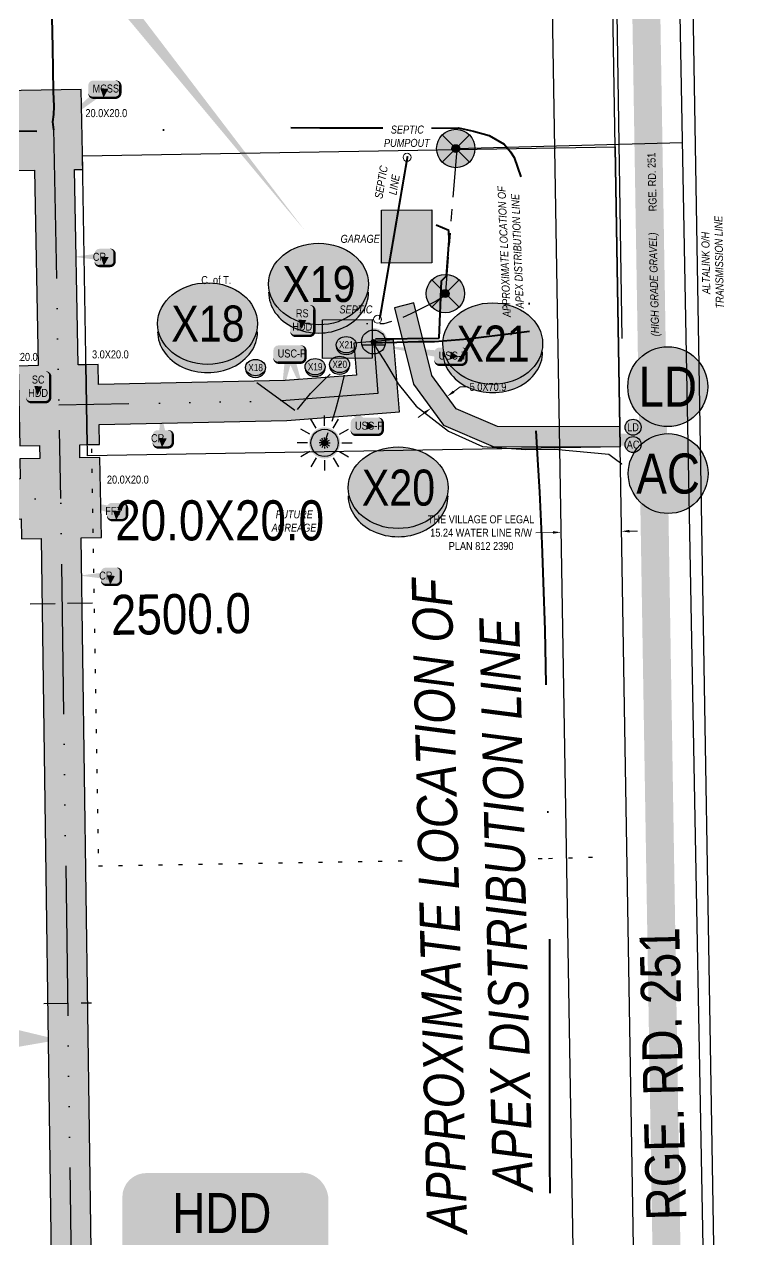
# Model space of a CAD drawing. Extents: x 88833 to 97610, y 5963373 to 5974710.
# Drawn here: x 92116.6 to 92299.3, y 5969519.6 to 5969823.3 of the extents above; entities that cross this region are included whole.
import ezdxf
from ezdxf.enums import TextEntityAlignment as Align

# ---------------------------------------------------------------- set-up
doc = ezdxf.new("R2010")
doc.units = 0
doc.header["$LTSCALE"] = 5
doc.header["$PDSIZE"] = 5
for name, pattern in [('COOP2', [10, 5, -1, 0, -1, 0, -1, 0, -1, 0, -1]), ('DASHDOT', [25.4, 12.7, -6.35, 0, -6.35]), ('foc-TIELINE', [1.875, 1.25, -0.625]), ('foc-TOPO', [1, 0.2, -0.8]), ('POWERLINE5', [7.8, 2.4, -0.6, 0.6, -0.6, 0.6, -0.6, 2.4])]:
    doc.linetypes.add(name, pattern=pattern)
doc.layers.get('Defpoints').update_dxf_attribs({"color": 9})
for name, color, linetype, lineweight in [('AS-GENERAL', 48, 'Continuous', 18), ('AS-RECON EXISTING', 151, 'DASHDOT', 40), ('AS-RECON EXISTING-T', 151, 'Continuous', 40), ('F-VCE-T', 190, 'Continuous', 9), ('P-APEX RECON-TWS-T', 104, 'Continuous', 9), ('P-APEX RECON-TWS-T-1000', 104, 'Continuous', 9), ('T-TEXT-1000', 48, 'Continuous', 18)]:
    doc.layers.add(name, color=color, linetype=linetype, lineweight=lineweight)
for name, color, linetype in [('AS-POWER', 104, 'foc-POWER'), ('AS-POWER-EXISTING', 72, 'POWERLINE5'), ('AS-POWER-EXISTING-PP', 72, 'Continuous'), ('AS-POWER-EXISTING-PP-1000', 72, 'Continuous'), ('AS-POWER-T-1000', 104, 'Continuous'), ('AS-RESIDENCE', 14, 'Continuous'), ('AS-ROADS', 254, 'Continuous'), ('AS-SYMBOL', 7, 'Continuous'), ('AS-SYMBOL-1000', 7, 'Continuous'), ('AS-TELEPHONE', 224, 'foc-TEL'), ('CG-NOTES', 7, 'Continuous'), ('CG-NOTES-1000', 7, 'Continuous'), ('F-RW', 190, 'Continuous'), ('L-ROAD-T', 7, 'Continuous'), ('L-ROAD-T-1000', 7, 'Continuous'), ('L-SEC', 7, 'Continuous'), ('L-TITLEDB', 4, 'Continuous'), ('L-TITLEDB-T-1000', 4, 'Continuous'), ('P-APEX RECON PAY ITEMS', 240, 'Continuous'), ('P-APEX RECON PAY ITEMS-1000', 240, 'Continuous'), ('P-APEX RECON-10m BUFFER', 51, 'COOP2'), ('P-APEX RECON-LINE LIST', 240, 'Continuous'), ('P-APEX RECON-URBAN', 30, 'COOP2'), ('P-APEX RECON-WORK AREA', 104, 'Continuous'), ('P-BUFFER-PURPLE', 187, 'foc-TIELINE'), ('P-BUFFER-PURPLE-T', 187, 'Continuous'), ('P-CROSSINGS', 250, 'Continuous'), ('P-CROSSINGS-1000', 250, 'Continuous'), ('T-VEGETATION CHANGE', 104, 'foc-TOPO')]:
    doc.layers.add(name, color=color, linetype=linetype)
for name, color, linetype, true_color in [('AS-RECON EXISTING-T-1000', 7, 'Continuous', 0x7abdff), ('AS-STRUCTURE-H', 7, 'Continuous', 0xa8a8a8), ('AS-STRUCTURE-T-1000', 7, 'Continuous', 0x454545), ('P-APEX RECON-TO BE DRILLED-H', 7, 'Continuous', 0xffafe1)]:
    doc.layers.add(name, color=color, linetype=linetype, true_color=true_color)
doc.layers.add('AS-STRUCTURE', color=7, linetype='Continuous', lineweight=30, true_color=0x595959)
doc.styles.add('1.8', font='ARIALN.TTF', dxfattribs={"height": 2})
doc.styles.add('100L', font='ARIALN.TTF', dxfattribs={"height": 10})
doc.styles.add('175L', font='ARIALN.TTF', dxfattribs={"height": 2})
doc.styles.add('80', font='ARIALN.TTF', dxfattribs={"height": 10})
doc.styles.add('80L', font='ARIALN.TTF', dxfattribs={"height": 10})
doc.styles.add('80LS', font='ARIALNI.TTF', dxfattribs={"height": 10})
doc.styles.add('Crossing', font='ARIALN.TTF', dxfattribs={"height": 10})
doc.styles.add('foc-LtypeFont', font='ARIALN.TTF', dxfattribs={"height": 7.35})
doc.linetypes.add('foc-POWER', pattern='A,6,-1,["P",foc-LtypeFont,S=0.2,R=0,X=-0.625,Y=-0.75],-1.24,4', length=12.24)
doc.linetypes.add('foc-TEL', pattern='A,2,-1,["T",foc-LtypeFont,S=0.2,R=0,X=-0.425,Y=-0.75],-1.24,8', length=12.24)
doc.dimstyles.new('Compass 1 000', dxfattribs={"dimtxt": 1.8, "dimasz": 2, "dimexe": 0.2, "dimexo": 0.0625, "dimgap": 0.5, "dimtad": 0, "dimtih": 1, "dimtoh": 1, "dimzin": 0, "dimdsep": 46, "dimtxsty": '1.8', "dimcen": 0.1, "dimse1": 1, "dimse2": 1, "dimclrd": 256, "dimclrt": 256, "dimaunit": 1, "dimadec": 4, "dimazin": 0, "dimtfac": 0.06, "dimtofl": 0, "dimtmove": 0, "dimatfit": 0, "dimfxl": 0.2, "dimtolj": 1, "dimtzin": 0, "dimlwd": -1, "dimarcsym": 0})

# ---------------------------------------------------------------- blocks, each defined once
blk = doc.blocks.new('*U558')
at = {"true_color": 0xffffa8}
h = blk.add_hatch(color=51, dxfattribs=at)
edge = h.paths.add_edge_path()
edge.add_line((-21.5, -11.5), (21.5, -11.5))
edge.add_arc((21.5, -5.5), 6, 270, 360)
edge.add_line((27.5, -5.5), (27.5, 4))
edge.add_arc((21.5, 4), 6, 0, 90)
edge.add_line((21.5, 10), (-21.5, 10))
edge.add_arc((-21.5, 4), 6, 90, 180)
edge.add_line((-27.5, 4), (-27.5, -5.5))
edge.add_arc((-21.5, -5.5), 6, 180, 270)
at = {"color": 240, "flags": 128}
blk.add_lwpolyline([(-21.5, -11.5, 3, 3, 0), (21.5, -11.5, 3, 3, 0.414214), (27.5, -5.5, 3, 3, 0), (27.5, 4, 3, 0, 0.414214), (21.5, 10, 0, 0, 0), (-21.5, 10, 0, 0, 0.414214), (-27.5, 4, 0, 0, 0), (-27.5, -5.5, 0, 3, 0.414214)], format="xyseb", close=True, dxfattribs=at)
for points in [[(141.19, -176.68, 0, 10, 0), (0, 0, 5, 5, 0)], [(21.05, -6.93, 0, 10, 0), (0, 0, 5, 5, 0)]]:
    blk.add_lwpolyline(points, format="xyseb", dxfattribs=at)
at = {"color": 4, "style": '80'}
blk.add_attdef('OTHER_001', (-14.7, -5), '', height=10, dxfattribs=at)
blk = doc.blocks.new('Access_Point')
h = blk.add_hatch(color=255)
h.dxf.hatch_style = 1
edge = h.paths.add_edge_path()
edge.add_arc((0, 0), 9.99, 0, 360)
at = {"color": 170}
blk.add_circle((0, 0), 9.99, dxfattribs=at)
at = {"color": 170, "style": '175L'}
blk.add_text('AC', height=10, dxfattribs=at).set_placement((0, 0), align=Align.MIDDLE_CENTER)
blk = doc.blocks.new('LD Access_Point')
h = blk.add_hatch(color=255)
h.dxf.hatch_style = 1
edge = h.paths.add_edge_path()
edge.add_arc((0, 0), 9.99, 0, 360)
at = {"color": 170}
blk.add_circle((0, 0), 9.99, dxfattribs=at)
at = {"color": 170, "style": '175L'}
blk.add_text('LD', height=10, dxfattribs=at).set_placement((0, 0), align=Align.MIDDLE_CENTER)
blk = doc.blocks.new('POWERPOLE')
h = blk.add_hatch(color=255)
edge = h.paths.add_edge_path()
edge.add_arc((0, 0), 0.96, 0, 360)
at = {"linetype": 'Continuous'}
for p, q in [((0.679, -0.679), (-0.679, 0.679)), ((-0.679, -0.679), (0.679, 0.679))]:
    blk.add_line(p, q, dxfattribs=at)
blk.add_circle((0, 0), 0.96, dxfattribs=at)
blk = doc.blocks.new('lightpole')
h = blk.add_hatch(color=255)
h.dxf.hatch_style = 1
h.paths.add_polyline_path([(-0.782, 0, 1), (0.782, 0, 1)])
h.paths.add_polyline_path([(0.682, 0, -1), (-0.682, 0, -1)], flags=16)
h = blk.add_hatch(color=13)
h.dxf.hatch_style = 1
edge = h.paths.add_edge_path()
edge.add_arc((0, 0), 0.682, 0, 360)
at = {"color": 13}
for p, q in [((0, 0.862), (0, 1.379)), ((-0.746, 0.431), (-1.194, 0.689)), ((-0.431, 0.746), (-0.689, 1.194)), ((0.431, 0.746), (0.689, 1.194)), ((0.746, 0.431), (1.194, 0.689)), ((-0.862, 0), (-1.379, 0)), ((0.862, 0), (1.379, 0)), ((-0.746, -0.431), (-1.194, -0.689)), ((0.746, -0.431), (1.194, -0.689)), ((-0.431, -0.746), (-0.689, -1.194)), ((0, -0.862), (0, -1.379)), ((0.431, -0.746), (0.689, -1.194))]:
    blk.add_line(p, q, dxfattribs=at)
blk.add_circle((0, 0), 0.682, dxfattribs=at)
blk = doc.blocks.new('RISER')
h = blk.add_hatch(color=255)
h.dxf.hatch_style = 1
edge = h.paths.add_edge_path()
edge.add_arc((0, 0), 0.7, 0, 360)
blk.add_hatch(color=13).paths.add_polyline_path([(0.581, -0.15), (-0.581, -0.15, 0.774597)])
at = {"color": 13}
blk.add_line((-0.581, -0.15), (0.581, -0.15), dxfattribs=at)
blk.add_circle((0, 0), 0.6, dxfattribs=at)
blk = doc.blocks.new('*D627')
at = {"layer": 'Defpoints', "color": 0, "transparency": 16777216}
for p in [(92221.97, 5969730.87), (92222.39, 5969730.29), (92217.93, 5969727.92)]:
    blk.add_point(p, dxfattribs=at)
at = {"layer": 'P-APEX RECON-TWS-T-1000', "transparency": 16777216}
for p, q in [((92224, 5969731.47), (92225.62, 5969732.65)), ((92225.62, 5969732.65), (92227.62, 5969732.65)), ((92216.74, 5969726.17), (92215.12, 5969724.99))]:
    blk.add_line(p, q, dxfattribs=at)
for points in [[(92223.81, 5969731.74), (92224.2, 5969731.2), (92222.39, 5969730.29)], [(92216.54, 5969726.44), (92216.93, 5969725.9), (92218.35, 5969727.35)]]:
    blk.add_solid(points, dxfattribs=at)
at = {"layer": 'P-APEX RECON-TWS-T-1000', "transparency": 16777216, "insert": (92232.61, 5969732.65), "char_height": 2, "attachment_point": 5, "style": '1.8'}
blk.add_mtext('\\A1;5.0X70.9', dxfattribs=at)
blk = doc.blocks.new('*U628')
at = {"true_color": 0xffffa8}
h = blk.add_hatch(color=51, dxfattribs=at)
edge = h.paths.add_edge_path()
edge.add_line((-9, -20), (9, -20))
edge.add_arc((9, -14), 6, 270, 360)
edge.add_line((15, -14), (15, 12.5))
edge.add_arc((9, 12.5), 6, 0, 90)
edge.add_line((9, 18.5), (-9, 18.5))
edge.add_arc((-9, 12.5), 6, 90, 180)
edge.add_line((-15, 12.5), (-15, -14))
edge.add_arc((-9, -14), 6, 180, 270)
at = {"color": 240, "flags": 128}
blk.add_lwpolyline([(-9, -20, 3, 3, 0), (9, -20, 3, 3, 0.414214), (15, -14, 3, 3, 0), (15, 12.5, 3, 0, 0.414214), (9, 18.5, 0, 0, 0), (-9, 18.5, 0, 0, 0.414214), (-15, 12.5, 0, 0, 0), (-15, -14, 0, 3, 0.414214)], format="xyseb", close=True, dxfattribs=at)
for points in [[(-1, -11.4, 0, 10, 0), (0, 0, 5, 5, 0)], [(25.8, -23.8, 0, 10, 0), (0, 0, 5, 5, 0)]]:
    blk.add_lwpolyline(points, format="xyseb", dxfattribs=at)
at = {"color": 4, "style": '80'}
blk.add_attdef('OTHER_001', (-14.7, -5), '', height=10, dxfattribs=at)
blk = doc.blocks.new('*U629')
at = {"true_color": 0xffffa8}
h = blk.add_hatch(color=51, dxfattribs=at)
edge = h.paths.add_edge_path()
edge.add_line((-14, -11.5), (14, -11.5))
edge.add_arc((14, -5.5), 6, 270, 360)
edge.add_line((20, -5.5), (20, 4))
edge.add_arc((14, 4), 6, 0, 90)
edge.add_line((14, 10), (-14, 10))
edge.add_arc((-14, 4), 6, 90, 180)
edge.add_line((-20, 4), (-20, -5.5))
edge.add_arc((-14, -5.5), 6, 180, 270)
at = {"color": 240, "flags": 128}
blk.add_lwpolyline([(-14, -11.5, 3, 3, 0), (14, -11.5, 3, 3, 0.414214), (20, -5.5, 3, 3, 0), (20, 4, 3, 0, 0.414214), (14, 10, 0, 0, 0), (-14, 10, 0, 0, 0.414214), (-20, 4, 0, 0, 0), (-20, -5.5, 0, 3, 0.414214)], format="xyseb", close=True, dxfattribs=at)
for points in [[(-10.8, -58.3, 0, 10, 0), (0, 0, 5, 5, 0)], [(20.5, -55.9, 0, 10, 0), (0, 0, 5, 5, 0)]]:
    blk.add_lwpolyline(points, format="xyseb", dxfattribs=at)
at = {"color": 4, "style": '80'}
blk.add_attdef('OTHER_001', (-14.7, -5), '', height=10, dxfattribs=at)
blk = doc.blocks.new('*U630')
at = {"true_color": 0xffffa8}
h = blk.add_hatch(color=51, dxfattribs=at)
edge = h.paths.add_edge_path()
edge.add_line((-14, -11.5), (14, -11.5))
edge.add_arc((14, -5.5), 6, 270, 360)
edge.add_line((20, -5.5), (20, 4))
edge.add_arc((14, 4), 6, 0, 90)
edge.add_line((14, 10), (-14, 10))
edge.add_arc((-14, 4), 6, 90, 180)
edge.add_line((-20, 4), (-20, -5.5))
edge.add_arc((-14, -5.5), 6, 180, 270)
at = {"color": 240, "flags": 128}
for points in [[(-35.6, 35.9, 0, 10, 0), (0, 0, 5, 5, 0)], [(10.1, -1.2, 0, 10, 0), (0, 0, 5, 5, 0)]]:
    blk.add_lwpolyline(points, format="xyseb", dxfattribs=at)
blk.add_lwpolyline([(-14, -11.5, 3, 3, 0), (14, -11.5, 3, 3, 0.414214), (20, -5.5, 3, 3, 0), (20, 4, 3, 0, 0.414214), (14, 10, 0, 0, 0), (-14, 10, 0, 0, 0.414214), (-20, 4, 0, 0, 0), (-20, -5.5, 0, 3, 0.414214)], format="xyseb", close=True, dxfattribs=at)
at = {"color": 4, "style": '80'}
blk.add_attdef('OTHER_001', (-14.7, -5), '', height=10, dxfattribs=at)
blk = doc.blocks.new('*U631')
at = {"true_color": 0xffffa8}
h = blk.add_hatch(color=51, dxfattribs=at)
edge = h.paths.add_edge_path()
edge.add_line((-14, -11.5), (14, -11.5))
edge.add_arc((14, -5.5), 6, 270, 360)
edge.add_line((20, -5.5), (20, 4))
edge.add_arc((14, 4), 6, 0, 90)
edge.add_line((14, 10), (-14, 10))
edge.add_arc((-14, 4), 6, 90, 180)
edge.add_line((-20, 4), (-20, -5.5))
edge.add_arc((-14, -5.5), 6, 180, 270)
at = {"color": 240, "flags": 128}
for points in [[(-95.6, 13.2, 0, 10, 0), (0, 0, 5, 5, 0)], [(10.1, -1.2, 0, 10, 0), (0, 0, 5, 5, 0)]]:
    blk.add_lwpolyline(points, format="xyseb", dxfattribs=at)
blk.add_lwpolyline([(-14, -11.5, 3, 3, 0), (14, -11.5, 3, 3, 0.414214), (20, -5.5, 3, 3, 0), (20, 4, 3, 0, 0.414214), (14, 10, 0, 0, 0), (-14, 10, 0, 0, 0.414214), (-20, 4, 0, 0, 0), (-20, -5.5, 0, 3, 0.414214)], format="xyseb", close=True, dxfattribs=at)
at = {"color": 4, "style": '80'}
blk.add_attdef('OTHER_001', (-14.7, -5), '', height=10, dxfattribs=at)
blk = doc.blocks.new('*U632')
at = {"true_color": 0xffffa8}
h = blk.add_hatch(color=51, dxfattribs=at)
edge = h.paths.add_edge_path()
edge.add_line((-9, -20), (9, -20))
edge.add_arc((9, -14), 6, 270, 360)
edge.add_line((15, -14), (15, 12.5))
edge.add_arc((9, 12.5), 6, 0, 90)
edge.add_line((9, 18.5), (-9, 18.5))
edge.add_arc((-9, 12.5), 6, 90, 180)
edge.add_line((-15, 12.5), (-15, -14))
edge.add_arc((-9, -14), 6, 180, 270)
at = {"color": 240, "flags": 128}
blk.add_lwpolyline([(-9, -20, 3, 3, 0), (9, -20, 3, 3, 0.414214), (15, -14, 3, 3, 0), (15, 12.5, 3, 0, 0.414214), (9, 18.5, 0, 0, 0), (-9, 18.5, 0, 0, 0.414214), (-15, 12.5, 0, 0, 0), (-15, -14, 0, 3, 0.414214)], format="xyseb", close=True, dxfattribs=at)
for points in [[(-1, -11.4, 0, 10, 0), (0, 0, 5, 5, 0)], [(83.7, -25.1, 0, 10, 0), (0, 0, 5, 5, 0)]]:
    blk.add_lwpolyline(points, format="xyseb", dxfattribs=at)
at = {"color": 4, "style": '80'}
blk.add_attdef('OTHER_001', (-14.7, -5), '', height=10, dxfattribs=at)
blk = doc.blocks.new('*D633')
at = {"layer": 'Defpoints', "color": 0, "transparency": 16777216}
for p in [(92249.68, 5969765.6), (92264.84, 5969765.85), (92250.83, 5969696.33)]:
    blk.add_point(p, dxfattribs=at)
at = {"layer": 'F-VCE-T', "transparency": 16777216}
for p, q in [((92248.83, 5969696.3), (92244.61, 5969696.23)), ((92268, 5969696.62), (92270, 5969696.65))]:
    blk.add_line(p, q, dxfattribs=at)
for points in [[(92248.83, 5969696.63), (92248.84, 5969695.96), (92250.83, 5969696.33)], [(92267.99, 5969696.95), (92268.01, 5969696.28), (92266, 5969696.58)]]:
    blk.add_solid(points, dxfattribs=at)
at = {"layer": 'F-VCE-T', "transparency": 16777216, "insert": (92230.88, 5969696.23), "char_height": 2, "attachment_point": 5, "style": '1.8'}
blk.add_mtext('\\A1;THE VILLAGE OF LEGAL\\P15.24 WATER LINE R/W\\PPLAN 812 2390', dxfattribs=at)
blk = doc.blocks.new('*U634')
at = {"true_color": 0xffffa8}
h = blk.add_hatch(color=51, dxfattribs=at)
edge = h.paths.add_edge_path()
edge.add_line((-6.5, -11.5), (6.5, -11.5))
edge.add_arc((6.5, -5.5), 6, 270, 360)
edge.add_line((12.5, -5.5), (12.5, 4))
edge.add_arc((6.5, 4), 6, 0, 90)
edge.add_line((6.5, 10), (-6.5, 10))
edge.add_arc((-6.5, 4), 6, 90, 180)
edge.add_line((-12.5, 4), (-12.5, -5.5))
edge.add_arc((-6.5, -5.5), 6, 180, 270)
at = {"color": 240, "flags": 128}
for points in [[(-39.2, 0, 0, 10, 0), (0, 0, 5, 5, 0)], [(-1, -11.4, 0, 10, 0), (0, 0, 5, 5, 0)]]:
    blk.add_lwpolyline(points, format="xyseb", dxfattribs=at)
blk.add_lwpolyline([(-6.5, -11.5, 3, 3, 0), (6.5, -11.5, 3, 3, 0.414214), (12.5, -5.5, 3, 3, 0), (12.5, 4, 3, 0, 0.414214), (6.5, 10, 0, 0, 0), (-6.5, 10, 0, 0, 0.414214), (-12.5, 4, 0, 0, 0), (-12.5, -5.5, 0, 3, 0.414214)], format="xyseb", close=True, dxfattribs=at)
at = {"color": 4, "style": '80'}
blk.add_attdef('OTHER_001', (-14.7, -5), '', height=10, dxfattribs=at)
blk = doc.blocks.new('*U636')
at = {"true_color": 0xffffa8}
h = blk.add_hatch(color=51, dxfattribs=at)
edge = h.paths.add_edge_path()
edge.add_line((-14, -11.5), (14, -11.5))
edge.add_arc((14, -5.5), 6, 270, 360)
edge.add_line((20, -5.5), (20, 4))
edge.add_arc((14, 4), 6, 0, 90)
edge.add_line((14, 10), (-14, 10))
edge.add_arc((-14, 4), 6, 90, 180)
edge.add_line((-20, 4), (-20, -5.5))
edge.add_arc((-14, -5.5), 6, 180, 270)
at = {"color": 240, "flags": 128}
for points in [[(-63, -50.9, 0, 10, 0), (0, 0, 5, 5, 0)], [(-1, -11.4, 0, 10, 0), (0, 0, 5, 5, 0)]]:
    blk.add_lwpolyline(points, format="xyseb", dxfattribs=at)
blk.add_lwpolyline([(-14, -11.5, 3, 3, 0), (14, -11.5, 3, 3, 0.414214), (20, -5.5, 3, 3, 0), (20, 4, 3, 0, 0.414214), (14, 10, 0, 0, 0), (-14, 10, 0, 0, 0.414214), (-20, 4, 0, 0, 0), (-20, -5.5, 0, 3, 0.414214)], format="xyseb", close=True, dxfattribs=at)
at = {"color": 4, "style": '80'}
blk.add_attdef('OTHER_001', (-14.7, -5), '', height=10, dxfattribs=at)
blk = doc.blocks.new('*U637')
at = {"true_color": 0xffffa8}
h = blk.add_hatch(color=51, dxfattribs=at)
edge = h.paths.add_edge_path()
edge.add_line((-19, -20), (19, -20))
edge.add_arc((19, -14), 6, 270, 360)
edge.add_line((25, -14), (25, 12.5))
edge.add_arc((19, 12.5), 6, 0, 90)
edge.add_line((19, 18.5), (-19, 18.5))
edge.add_arc((-19, 12.5), 6, 90, 180)
edge.add_line((-25, 12.5), (-25, -14))
edge.add_arc((-19, -14), 6, 180, 270)
at = {"color": 240, "flags": 128}
blk.add_lwpolyline([(-19, -20, 3, 3, 0), (19, -20, 3, 3, 0.414214), (25, -14, 3, 3, 0), (25, 12.5, 3, 0, 0.414214), (19, 18.5, 0, 0, 0), (-19, 18.5, 0, 0, 0.414214), (-25, 12.5, 0, 0, 0), (-25, -14, 0, 3, 0.414214)], format="xyseb", close=True, dxfattribs=at)
for points in [[(-29.88, -47.27, 0, 10, 0), (0, 0, 5, 5, 0)], [(-1, -11.44, 0, 10, 0), (0, 0, 5, 5, 0)]]:
    blk.add_lwpolyline(points, format="xyseb", dxfattribs=at)
at = {"color": 4, "style": '80'}
blk.add_attdef('OTHER_001', (-14.7, -5), '', height=10, dxfattribs=at)
blk = doc.blocks.new('*U642')
at = {"true_color": 0xffffa8}
h = blk.add_hatch(color=51, dxfattribs=at)
edge = h.paths.add_edge_path()
edge.add_line((-6.5, -11.5), (6.5, -11.5))
edge.add_arc((6.5, -5.5), 6, 270, 360)
edge.add_line((12.5, -5.5), (12.5, 4))
edge.add_arc((6.5, 4), 6, 0, 90)
edge.add_line((6.5, 10), (-6.5, 10))
edge.add_arc((-6.5, 4), 6, 90, 180)
edge.add_line((-12.5, 4), (-12.5, -5.5))
edge.add_arc((-6.5, -5.5), 6, 180, 270)
at = {"color": 240, "flags": 128}
blk.add_lwpolyline([(-6.5, -11.5, 3, 3, 0), (6.5, -11.5, 3, 3, 0.414214), (12.5, -5.5, 3, 3, 0), (12.5, 4, 3, 0, 0.414214), (6.5, 10, 0, 0, 0), (-6.5, 10, 0, 0, 0.414214), (-12.5, 4, 0, 0, 0), (-12.5, -5.5, 0, 3, 0.414214)], format="xyseb", close=True, dxfattribs=at)
for points in [[(-1, -11.44, 0, 10, 0), (0, 0, 5, 5, 0)], [(24.29, -0.79, 0, 10, 0), (0, 0, 5, 5, 0)]]:
    blk.add_lwpolyline(points, format="xyseb", dxfattribs=at)
at = {"color": 4, "style": '80'}
blk.add_attdef('OTHER_001', (-14.7, -5), '', height=10, dxfattribs=at)
blk = doc.blocks.new('xing2')
h = blk.add_hatch(color=50)
h.dxf.hatch_style = 1
edge = h.paths.add_edge_path()
edge.add_ellipse((0, 0), major_axis=(-12.5, 0), ratio=0.816297, start_angle=0, end_angle=360)
h = blk.add_hatch(color=250)
h.dxf.hatch_style = 1
edge = h.paths.add_edge_path()
edge.add_ellipse((0, -2.05), major_axis=(-12.5, 0), ratio=0.816297, start_angle=0, end_angle=180)
edge.add_line((12.5, -2.05), (12.5, 0))
edge.add_ellipse((0, 0), major_axis=(-12.5, 0), ratio=0.816297, start_angle=0, end_angle=180, ccw=False)
edge.add_line((-12.5, 0), (-12.5, -2.05))
at = {"color": 250}
blk.add_ellipse((0, 0), major_axis=(-12.5, 0), ratio=0.816297, dxfattribs=at)
blk.add_ellipse((0, -2.05), major_axis=(-12.5, 0), ratio=0.816297, start_param=0, end_param=3.141593, dxfattribs=at)
at = {"color": 250, "style": 'Crossing'}
blk.add_attdef('CROSSING', text='', height=9, dxfattribs=at).set_placement((0.09, 0.02), align=Align.MIDDLE_CENTER)
at = {"color": 250, "style": 'Crossing', "flags": 1}
for tag, p in [('OWNER', (0.09, -12.49)), ('DESCRIPTION', (0.09, -25.77)), ('LOCATION', (0.09, -39.3)), ('DWG_REF', (0.09, -52.84))]:
    blk.add_attdef(tag, text='', height=9, dxfattribs=at).set_placement(p, align=Align.MIDDLE_CENTER)
blk = doc.blocks.new('*U1161')
at = {"true_color": 0xffffa8}
h = blk.add_hatch(color=51, dxfattribs=at)
edge = h.paths.add_edge_path()
edge.add_line((-6.5, -11.5), (6.5, -11.5))
edge.add_arc((6.5, -5.5), 6, 270, 360)
edge.add_line((12.5, -5.5), (12.5, 4))
edge.add_arc((6.5, 4), 6, 0, 90)
edge.add_line((6.5, 10), (-6.5, 10))
edge.add_arc((-6.5, 4), 6, 90, 180)
edge.add_line((-12.5, 4), (-12.5, -5.5))
edge.add_arc((-6.5, -5.5), 6, 180, 270)
at = {"color": 240, "flags": 128}
for points in [[(-2.7, 33.9, 0, 10, 0), (0, 0, 5, 5, 0)], [(-1, -11.4, 0, 10, 0), (0, 0, 5, 5, 0)]]:
    blk.add_lwpolyline(points, format="xyseb", dxfattribs=at)
blk.add_lwpolyline([(-6.5, -11.5, 3, 3, 0), (6.5, -11.5, 3, 3, 0.414214), (12.5, -5.5, 3, 3, 0), (12.5, 4, 3, 0, 0.414214), (6.5, 10, 0, 0, 0), (-6.5, 10, 0, 0, 0.414214), (-12.5, 4, 0, 0, 0), (-12.5, -5.5, 0, 3, 0.414214)], format="xyseb", close=True, dxfattribs=at)
at = {"color": 4, "style": '80'}
blk.add_attdef('OTHER_001', (-14.7, -5), '', height=10, dxfattribs=at)
blk = doc.blocks.new('*U1162')
at = {"true_color": 0xffffa8}
h = blk.add_hatch(color=51, dxfattribs=at)
edge = h.paths.add_edge_path()
edge.add_line((-6.5, -11.5), (6.5, -11.5))
edge.add_arc((6.5, -5.5), 6, 270, 360)
edge.add_line((12.5, -5.5), (12.5, 4))
edge.add_arc((6.5, 4), 6, 0, 90)
edge.add_line((6.5, 10), (-6.5, 10))
edge.add_arc((-6.5, 4), 6, 90, 180)
edge.add_line((-12.5, 4), (-12.5, -5.5))
edge.add_arc((-6.5, -5.5), 6, 180, 270)
at = {"color": 240, "flags": 128}
for points in [[(-70.5, 15.9, 0, 10, 0), (0, 0, 5, 5, 0)], [(-1, -11.4, 0, 10, 0), (0, 0, 5, 5, 0)]]:
    blk.add_lwpolyline(points, format="xyseb", dxfattribs=at)
blk.add_lwpolyline([(-6.5, -11.5, 3, 3, 0), (6.5, -11.5, 3, 3, 0.414214), (12.5, -5.5, 3, 3, 0), (12.5, 4, 3, 0, 0.414214), (6.5, 10, 0, 0, 0), (-6.5, 10, 0, 0, 0.414214), (-12.5, 4, 0, 0, 0), (-12.5, -5.5, 0, 3, 0.414214)], format="xyseb", close=True, dxfattribs=at)
at = {"color": 4, "style": '80'}
blk.add_attdef('OTHER_001', (-14.7, -5), '', height=10, dxfattribs=at)

msp = doc.modelspace()

# ---------------------------------------------------------------- hatches: boundary and pattern name
at = {"layer": 'AS-STRUCTURE-H'}
h = msp.add_hatch(color=256, dxfattribs=at)
h.dxf.hatch_style = 1
h.paths.add_polyline_path([(92206.014, 5969763.587), (92205.942, 5969776.817), (92218.527, 5969776.886), (92218.599, 5969763.656)])
h = msp.add_hatch(color=256, dxfattribs=at)
h.dxf.hatch_style = 1
h.paths.add_polyline_path([(92191.245, 5969739.802), (92191.192, 5969749.459), (92203.625, 5969749.528), (92203.678, 5969739.87)])
at = {"layer": 'P-APEX RECON-10m BUFFER', "transparency": 33554687}
h = msp.add_hatch(color=256, dxfattribs=at)
h.dxf.hatch_style = 1
h.paths.add_polyline_path([(92225.944, 5969091.952), (92222.341, 5969301.79), (92166.343, 5969419.077), (92170.851, 5969421.229), (92162.241, 5969439.263), (92157.732, 5969437.111), (92143.367, 5969467.198), (92147.876, 5969469.351), (92139.265, 5969487.385), (92134.757, 5969485.233), (92133.753, 5969487.334), (92130.861, 5969694.966), (92135.911, 5969695.062), (92135.53, 5969715.043), (92130.555, 5969714.948), (92130.493, 5969718.197), (92132.399, 5969718.234), (92132.064, 5969738.215), (92130.106, 5969738.178), (92129.162, 5969786.987), (92131.248, 5969787.028), (92130.861, 5969807.008), (92110.881, 5969806.621), (92111.267, 5969786.641), (92119.169, 5969786.794), (92120.101, 5969737.987), (92115.106, 5969737.891), (92115.487, 5969717.911), (92120.483, 5969718.006), (92120.545, 5969714.757), (92115.55, 5969714.661), (92115.645, 5969709.66), (91863.586, 5969704.691), (91863.763, 5969694.7), (92115.836, 5969699.67), (92115.931, 5969694.681), (92120.87, 5969694.775), (92123.793, 5969485.006), (92125.74, 5969480.927), (92121.231, 5969478.775), (92129.842, 5969460.741), (92134.35, 5969462.893), (92148.715, 5969432.806), (92144.207, 5969430.653), (92152.817, 5969412.619), (92157.326, 5969414.772), (92212.388, 5969299.446), (92215.955, 5969091.712)])
h = msp.add_hatch(color=256, dxfattribs=at)
h.dxf.hatch_style = 1
h.paths.add_polyline_path([(92265.566, 5969722.704), (92234.994, 5969722.784), (92224.663, 5969727.179), (92218.601, 5969735.476), (92214.072, 5969753.653), (92209.224, 5969752.445), (92213.99, 5969733.318), (92221.441, 5969723.121), (92233.915, 5969717.814), (92265.65, 5969717.708)])
h = msp.add_hatch(color=256, dxfattribs=at)
h.dxf.hatch_style = 1
h.paths.add_polyline_path([(92132.399, 5969718.234), (92135.468, 5969718.292), (92135.372, 5969723.298), (92182.334, 5969724.246), (92210.485, 5969726.41), (92208.999, 5969744.421), (92199.041, 5969743.6), (92199.701, 5969735.603), (92181.85, 5969734.23), (92135.182, 5969733.288), (92135.086, 5969738.273), (92132.064, 5969738.215)])
at = {"layer": 'P-APEX RECON-TO BE DRILLED-H', "transparency": 33554687}
h = msp.add_hatch(color=256, dxfattribs=at)
h.dxf.hatch_style = 1
h.paths.add_polyline_path([(92126.921, 5969723.128), (92126.719, 5969733.118), (92135.182, 5969733.288), (92181.85, 5969734.23), (92199.701, 5969735.603), (92199.041, 5969743.6), (92208.999, 5969744.421), (92210.485, 5969726.41), (92182.334, 5969724.246)])

# ---------------------------------------------------------------- linework, layer by layer
at = {"layer": 'AS-GENERAL', "const_width": 0.5}
msp.add_lwpolyline([(92212.502, 5969790.336), (92205.55, 5969749.753), (92205.691, 5969749.755)], dxfattribs=at)
at = {"layer": 'AS-GENERAL'}
msp.add_circle((92205.01, 5969749.56, 704.511), 0.999, dxfattribs=at)
at = {"layer": 'AS-POWER', "flags": 128}
for points in [[(92293.05, 5969160.94), (92278.795, 5969923.756)], [(92224.56, 5969792.24), (92281.225, 5969793.704)]]:
    msp.add_lwpolyline(points, dxfattribs=at)
at = {"layer": 'AS-POWER-EXISTING', "flags": 128}
for points in [[(92224.777, 5969792.022), (92221.956, 5969756.444), (92222.129, 5969756.623), (92221.96, 5969756.268), (92221.538, 5969756.225)], [(92221.941, 5969755.541), (92221.916, 5969755.548), (92219.674, 5969754.084), (92213.336, 5969750.892), (92210.149, 5969749.494), (92206.566, 5969748.444), (92202.234, 5969748.4)], [(92185.005, 5969727.015), (92188.255, 5969730.987), (92191.204, 5969733.999), (92193.74, 5969736.422), (92195.688, 5969738.538)], [(92196.634, 5969735.599), (92195.431, 5969730.667), (92194.425, 5969726.686), (92191.73, 5969718.701)], [(92184.324, 5969726.745), (92174.782, 5969733.648)]]:
    msp.add_lwpolyline(points, dxfattribs=at)
at = {"layer": 'AS-RECON EXISTING', "flags": 128}
for points in [[(92124.007, 5969796.929), (92123.763, 5969798.948), (92124.017, 5969800.709), (92124.085, 5969802.769), (92123.919, 5969806.474), (92123.802, 5969817.464), (92123.596, 5969824.969), (92121.269, 5969909.832), (92118.941, 5969994.695)], [(90576.133, 5969765.732), (90580.125, 5969765.346), (90595.449, 5969765.909), (90603.571, 5969765.91), (90621.434, 5969766.201), (90629.559, 5969766.773), (90634.547, 5969767.21), (90640.317, 5969766.925), (90654.71, 5969767.784), (90661.863, 5969767.854), (90681.11, 5969767.811), (90700.297, 5969767.668), (90720.946, 5969767.542), (90745.572, 5969767.677), (90770.382, 5969768.303), (90797.258, 5969768.445), (90822.324, 5969768.479), (90853.176, 5969768.764), (90886.451, 5969768.285), (90916.762, 5969768.769), (90949.951, 5969769.004), (90983.625, 5969768.763), (91013.295, 5969769.037), (91035.745, 5969769.633), (91064.762, 5969770.163), (91091.321, 5969769.97), (91118.848, 5969769.969), (91152.515, 5969769.985), (91184.967, 5969770.664), (91207.799, 5969770.902), (91232.035, 5969770.791), (91259.54, 5969770.737), (91277.429, 5969770.863), (91292.772, 5969771.112), (91316.654, 5969771.454), (91334.889, 5969771.503), (91360.471, 5969771.27), (91375.455, 5969771.544), (91387.76, 5969771.55), (91391.622, 5969770.989), (91399.13, 5969768.476), (91412.407, 5969758.321), (91422.402, 5969749.424), (91426.81, 5969745.351), (91431.677, 5969740.876), (91435.591, 5969737.211), (91439.639, 5969733.861), (91444.068, 5969731.784), (91448.282, 5969731.342), (91460.804, 5969730.961), (91491.785, 5969732.949), (91499.504, 5969733.457), (91521.558, 5969734.302), (91532.082, 5969734.689), (91543.941, 5969735.162), (91559.869, 5969735.972), (91570.708, 5969736.487), (91588.459, 5969737.51), (91598.858, 5969737.822), (91604.37, 5969738.227), (91610.2, 5969738.255), (91622.642, 5969738.87), (91637.16, 5969739.242), (91654.749, 5969739.769), (91670.884, 5969740.472), (91691.138, 5969740.95), (91707.643, 5969741.738), (91716.16, 5969741.917), (91718.832, 5969742.588), (91721.116, 5969743.799), (91722.471, 5969745.332), (91724.288, 5969747.606), (91726.82, 5969754.995), (91730.416, 5969768.722), (91733.063, 5969775.089), (91734.83, 5969778.595), (91736.886, 5969781.259), (91739.475, 5969784.664), (91741.981, 5969787.807), (91745.848, 5969791.427), (91749.508, 5969792.167), (91752.139, 5969792.091), (91758.604, 5969792.088), (91776.751, 5969792.441), (91803.011, 5969792.824), (91825.439, 5969793.065), (91853.581, 5969793.526), (91885.986, 5969793.99), (91906.697, 5969797.598), (91932.81, 5969796.431), (91955.363, 5969794.739), (91964.055, 5969794.915), (91977.689, 5969795.023), (91990.009, 5969795.073), (92010.618, 5969795.404), (92034.664, 5969795.635), (92060.109, 5969796.293), (92084.597, 5969796.835), (92104.826, 5969796.858), (92119.958, 5969796.564), (92122.644, 5969797.033), (92124.013, 5969796.949), (92127.105, 5969796.857), (92129.316, 5969796.649), (92138.113, 5969796.683), (92149.213, 5969796.89), (92176.976, 5969797.51), (92190.584, 5969797.406), (92210.996, 5969797.406), (92215.588, 5969797.343), (92225.232, 5969797.406), (92229, 5969796.569), (92232.862, 5969795.489), (92236.649, 5969793.307), (92238.216, 5969791.425), (92239.154, 5969789.978), (92241.291, 5969783.894), (92241.894, 5969774.347), (92242.478, 5969762.866), (92242.899, 5969753.17), (92243.053, 5969746.642), (92243.293, 5969743.868), (92243.659, 5969738.673), (92243.971, 5969732.131), (92244.466, 5969723.302), (92245.003, 5969714.507), (92245.469, 5969706.336), (92246.041, 5969693.5), (92246.441, 5969683.86), (92246.791, 5969671.88), (92246.98, 5969662.99), (92247.325, 5969650.395), (92247.618, 5969641.347), (92247.588, 5969615.812), (92248.004, 5969605.461), (92247.988, 5969585.385), (92247.955, 5969558.064), (92248.024, 5969539.146), (92248.131, 5969517.732), (92248.342, 5969504.112), (92248.326, 5969492.199), (92248.766, 5969469.888), (92249.118, 5969447.655), (92249.314, 5969423.77), (92249.907, 5969403.476), (92250.575, 5969380.521), (92251.127, 5969356.792), (92251.315, 5969329.622), (92251.625, 5969305.247), (92252.244, 5969275.314), (92252.506, 5969248.343), (92253.105, 5969226.369), (92253.367, 5969205.621), (92253.601, 5969188.344), (92253.695, 5969165.002), (92254.008, 5969141.371), (92254.059, 5969126.191), (92253.787, 5969112.148), (92253.263, 5969101.438), (92253.359, 5969094.992), (92254.083, 5969091.898), (92255.561, 5969089.798), (92256.957, 5969088.479), (92259.048, 5969086.855), (92261.346, 5969085.807), (92266.974, 5969085.063), (92274.269, 5969085.256), (92284.734, 5969085.399), (92299.782, 5969085.707), (92322.094, 5969086.041), (92345.747, 5969086.472), (92368.294, 5969086.649), (92396.093, 5969087.014), (92421.818, 5969087.379), (92447.847, 5969087.422), (92483.989, 5969088.434), (92509.687, 5969088.681), (92532.691, 5969089.316), (92550.589, 5969089.391), (92576.592, 5969089.844), (92606.968, 5969089.895), (92633.388, 5969090.539), (92668.517, 5969091.482), (92699.58, 5969091.388), (92732.263, 5969092.096), (92770.167, 5969092.657), (92801.307, 5969093.334), (92844.354, 5969093.929), (92880.045, 5969094.061), (92923.468, 5969094.721), (92968.478, 5969095.05), (93007.309, 5969096.087), (93046.883, 5969096.559), (93080.818, 5969096.99)], [(92203.946, 5969743.78), (92206.245, 5969743.749), (92209.795, 5969743.827), (92215.231, 5969744.032), (92219.219, 5969743.976), (92227.548, 5969744.713), (92239.671, 5969746.169), (92242.988, 5969746.59)]]:
    msp.add_lwpolyline(points, dxfattribs=at)
at = {"layer": 'AS-RECON EXISTING', "color": 240, "flags": 128}
msp.add_lwpolyline([(92204.494, 5969744.689), (92220.425, 5969744.808), (92221.005, 5969759.162), (92222.201, 5969760.435), (92222.883, 5969769.287), (92222.797, 5969771.78), (92219.669, 5969773.086)], dxfattribs=at)
at = {"layer": 'AS-RESIDENCE'}
msp.add_lwpolyline([(92191.245, 5969739.802), (92191.192, 5969749.459), (92203.625, 5969749.528), (92203.678, 5969739.87)], close=True, dxfattribs=at)
at = {"layer": 'AS-ROADS', "const_width": 7, "flags": 128}
msp.add_lwpolyline([(92357.142, 5965756.439), (92333.488, 5966675.647), (92310.644, 5967663.78), (92293.117, 5968542.773), (92269.466, 5969994.037)], dxfattribs=at)
at = {"layer": 'AS-ROADS', "const_width": 2.998}
msp.add_lwpolyline([(92273.943, 5969719.31), (92234.454, 5969720.299), (92223.052, 5969725.15), (92216.295, 5969734.397), (92211.648, 5969753.049)], dxfattribs=at)
at = {"layer": 'AS-STRUCTURE'}
msp.add_lwpolyline([(92206.014, 5969763.587), (92205.942, 5969776.817), (92218.527, 5969776.886), (92218.599, 5969763.656)], close=True, dxfattribs=at)
at = {"layer": 'AS-TELEPHONE', "flags": 128}
for points in [[(92266.204, 5969744.79), (92262.332, 5969993.897)], [(92204.027, 5969743.336), (92205.269, 5969741.313), (92206.567, 5969739.468), (92207.511, 5969737.895), (92210.183, 5969733.41), (92214.654, 5969727.823), (92222.761, 5969721.639), (92231.227, 5969717.766), (92242.032, 5969716.998), (92249.349, 5969717.139), (92262.859, 5969715.877), (92264.176, 5969714.881), (92266.06, 5969713.414), (92266.005, 5969713.343)]]:
    msp.add_lwpolyline(points, dxfattribs=at)
at = {"layer": 'F-RW', "flags": 128}
msp.add_lwpolyline([(92247.564, 5969892.242), (92260.903, 5969092.811)], dxfattribs=at)
at = {"layer": 'L-SEC', "flags": 128}
for points in [[(92296.201, 5969093.432), (92282.825, 5969892.945)], [(92276.1, 5969093.096), (92262.725, 5969892.544)]]:
    msp.add_lwpolyline(points, dxfattribs=at)
at = {"layer": 'L-TITLEDB', "flags": 128}
msp.add_lwpolyline([(92131.191, 5969790.409), (92264.396, 5969792.638), (92265.65, 5969717.708), (92132.445, 5969715.479)], close=True, dxfattribs=at)
at = {"layer": 'P-APEX RECON-URBAN', "ltscale": 1.5, "flags": 128}
for points in [[(92123.966, 5969797.259), (92125.732, 5969704.766)], [(92204.02, 5969744.011), (92205.093, 5969731.007), (92182.092, 5969729.238), (92125.287, 5969728.092)], [(89862.314, 5969420.078), (89867.21, 5969428.525), (89870.142, 5969432.838), (89871.234, 5969440.262), (89870.986, 5969451.312), (89869.214, 5969465.882), (89874.382, 5969505.038), (89878.807, 5969544.864), (89884.151, 5969585.191), (89892.206, 5969617.101), (89902.642, 5969647.039), (89920.512, 5969655.252), (90029.926, 5969662.38), (90138.481, 5969668.858), (90357.817, 5969689.033), (90562.775, 5969696.814), (90589.96, 5969720.186), (90720.273, 5969722.879), (90776.006, 5969735.867), (91186.503, 5969696.002), (91462.207, 5969691.78), (92125.726, 5969704.862), (92128.773, 5969486.17), (92217.364, 5969300.618), (92221.268, 5969073.304), (93093.277, 5969087.636), (93106.741, 5968355.069), (93124.698, 5968305.644), (93129.217, 5968093.237), (93161.833, 5968029.817), (93132.245, 5967948.401), (93140.258, 5967559.937), (93144.056, 5967553.379), (93150.54, 5967550.023), (93471.989, 5967554.975), (93537.11, 5967530.142), (93807.323, 5967535.904), (93870.968, 5967527.576), (94192.337, 5967535.661), (94197.923, 5967257.788), (94078.168, 5967114.695), (94085.554, 5966738.872), (94086.156, 5966675.15), (93941.517, 5966671.159), (93944.01, 5966553.478), (93958.044, 5965888.32), (93972.598, 5965166.717), (93975.555, 5965146.731), (93977.138, 5965068.998), (93975.008, 5965048.86), (93989.037, 5964391.951), (94052.05, 5964393.271), (94345.155, 5964399.496), (94346.843, 5964325.417), (94351.149, 5964301.36), (94401.947, 5964302.5), (94446.672, 5964297.431), (95465.604, 5964319.323)]]:
    msp.add_lwpolyline(points, dxfattribs=at)
at = {"layer": 'P-APEX RECON-WORK AREA', "flags": 128}
for points in [[(92133.753, 5969487.334), (92130.861, 5969694.966), (92135.911, 5969695.062), (92135.53, 5969715.043), (92130.555, 5969714.948), (92130.493, 5969718.197), (92132.399, 5969718.234), (92132.064, 5969738.215), (92130.106, 5969738.178), (92129.162, 5969786.987), (92131.248, 5969787.028), (92130.861, 5969807.008), (92110.881, 5969806.621), (92111.267, 5969786.641), (92119.169, 5969786.794), (92120.101, 5969737.987), (92115.106, 5969737.891), (92115.487, 5969717.911), (92120.483, 5969718.006), (92120.545, 5969714.757), (92115.55, 5969714.661), (92115.645, 5969709.66), (91863.586, 5969704.691)], [(91863.763, 5969694.7), (92115.836, 5969699.67), (92115.931, 5969694.681), (92120.87, 5969694.775), (92123.793, 5969485.006)]]:
    msp.add_lwpolyline(points, dxfattribs=at)
for points in [[(92265.566, 5969722.704), (92234.994, 5969722.784), (92224.663, 5969727.179), (92218.601, 5969735.476), (92214.072, 5969753.653), (92209.224, 5969752.445), (92213.99, 5969733.318), (92221.441, 5969723.121), (92233.915, 5969717.814), (92265.65, 5969717.708)], [(92132.399, 5969718.234), (92135.468, 5969718.292), (92135.372, 5969723.298), (92182.334, 5969724.246), (92210.485, 5969726.41), (92208.999, 5969744.421), (92199.041, 5969743.6), (92199.701, 5969735.603), (92181.85, 5969734.23), (92135.182, 5969733.288), (92135.086, 5969738.273), (92132.064, 5969738.215)]]:
    msp.add_lwpolyline(points, close=True, dxfattribs=at)
at = {"layer": 'P-BUFFER-PURPLE'}
for p, q in [((92118.1, 5969678.476), (92134.085, 5969678.698)), ((92121.49, 5969578.593), (92133.479, 5969578.76))]:
    msp.add_line(p, q, dxfattribs=at)
at = {"layer": 'T-VEGETATION CHANGE'}
msp.add_lwpolyline([(92133.416, 5969717.163), (92135.187, 5969613.007), (92247.749, 5969614.83), (92260.293, 5969615.22)], dxfattribs=at)

# ---------------------------------------------------------------- block references
at = {"layer": 'AS-POWER-EXISTING-PP', "xscale": 4.996022535000008, "yscale": 4.996022535000008, "zscale": 4.996022535000008}
msp.add_blockref('POWERPOLE', (92221.97, 5969756), dxfattribs=at)
at = {"layer": 'AS-POWER-EXISTING-PP-1000', "xscale": 0.9992045070000001, "yscale": 0.9992045070000001, "zscale": 0.9992045070000001}
for p in [(92224.56, 5969792.24, 703.543), (92221.97, 5969756)]:
    msp.add_blockref('POWERPOLE', p, dxfattribs=at)
at = {"layer": 'AS-SYMBOL', "xscale": 4.996022535000008, "yscale": 4.996022535000008, "zscale": 4.996022535000008}
for name, p in [('RISER', (92203.99, 5969743.89)), ('lightpole', (92191.75, 5969718.67, 705.006))]:
    msp.add_blockref(name, p, dxfattribs=at)
at = {"layer": 'AS-SYMBOL-1000', "xscale": 0.9992045070000001, "yscale": 0.9992045070000001, "zscale": 0.9992045070000001}
for name, p in [('RISER', (92203.99, 5969743.89)), ('lightpole', (92191.75, 5969718.67, 705.006))]:
    msp.add_blockref(name, p, dxfattribs=at)
at = {"layer": 'CG-NOTES', "xscale": 0.9992045070000001, "yscale": 0.9992045070000001, "zscale": 0.9992045070000001}
for name, p in [('LD Access_Point', (92277.565, 5969732.72)), ('Access_Point', (92277.655, 5969711.01))]:
    msp.add_blockref(name, p, dxfattribs=at)
at = {"layer": 'CG-NOTES-1000', "xscale": 0.1998409014, "yscale": 0.1998409014, "zscale": 0.1998409014}
for name, p in [('LD Access_Point', (92268.878, 5969722.591)), ('Access_Point', (92268.896, 5969718.249))]:
    msp.add_blockref(name, p, dxfattribs=at)
at = {"layer": 'P-APEX RECON PAY ITEMS'}
ref = msp.add_blockref('*U642', (92101.049, 5969570.295), dxfattribs=at)
ref.add_attrib('OTHER_001', 'CR', (92092.587, 5969565.291), dxfattribs={"layer": '0', "color": 4, "height": 10, "style": '80'})
ref = msp.add_blockref('*U637', (92166.165, 5969517.71), dxfattribs=at)
ref.add_attrib('OTHER_001', 'HDD', (92153.638, 5969521.217), dxfattribs={"layer": '0', "color": 4, "height": 10, "style": '80'})
ref.add_attrib('OTHER_002', 'PLW/CR', (92143.532, 5969504.373), dxfattribs={"layer": '0', "color": 4, "height": 10, "style": '80'})
at = {"layer": 'P-APEX RECON PAY ITEMS-1000', "xscale": 0.2, "yscale": 0.2, "zscale": 0.2}
for name, p, values in [('*U636', (92136.658, 5969807.234), {'OTHER_001': 'MCSS'}), ('*U634', (92136.734, 5969765.181), {'OTHER_001': 'CR'}), ('*U631', (92223.203, 5969740.495), {'OTHER_001': 'USC-T'}), ('*U629', (92182.953, 5969741.023), {'OTHER_001': 'USC-P'}), ('*U630', (92202.288, 5969722.974), {'OTHER_001': 'USC-P'}), ('*U1161', (92151.279, 5969719.855), {'OTHER_001': 'CR'}), ('*U1162', (92139.828, 5969701.685), {'OTHER_001': 'FFT'}), ('*U634', (92138.318, 5969685.515), {'OTHER_001': 'CR'})]:
    msp.add_blockref(name, p, dxfattribs=at).add_auto_attribs(values)
at = {"layer": 'P-APEX RECON PAY ITEMS-1000'}
ref = msp.add_blockref('*U632', (92186.183, 5969749.416), dxfattribs=dict(at, xscale=0.2, yscale=0.2, zscale=0.2))
ref.add_attrib('OTHER_001', 'RS', (92184.563, 5969750.065), dxfattribs={"layer": '0', "color": 4, "height": 2, "style": '80'})
ref.add_attrib('OTHER_002', 'HDD', (92183.677, 5969746.732), dxfattribs={"layer": '0', "color": 4, "height": 2, "style": '80'})
ref = msp.add_blockref('*U628', (92120.124, 5969732.85), dxfattribs=dict(at, xscale=0.2, yscale=0.2, zscale=0.2))
ref.add_attrib('OTHER_001', 'SC', (92118.528, 5969733.499), dxfattribs={"layer": '0', "color": 4, "height": 2, "style": '80'})
ref.add_attrib('OTHER_002', 'HDD', (92117.618, 5969730.165), dxfattribs={"layer": '0', "color": 4, "height": 2, "style": '80'})
at = {"layer": 'P-APEX RECON-LINE LIST'}
ref = msp.add_blockref('*U558', (92045.522, 5969948.536), dxfattribs=at)
ref.add_attrib('OTHER_001', 'MN25-07', (92021.815, 5969943.601), dxfattribs={"layer": '0', "color": 4, "height": 10, "style": '80'})
at = {"layer": 'P-CROSSINGS', "xscale": 0.9992045070000001, "yscale": 0.9992045070000001, "zscale": 0.9992045070000001}
for p, values in [((92190.238, 5969758.364), {'CROSSING': 'X19'}), ((92162.484, 5969748.486), {'CROSSING': 'X18'}), ((92233.787, 5969743.48), {'CROSSING': 'X21'}), ((92210.135, 5969707.474), {'CROSSING': 'X20'})]:
    msp.add_blockref('xing2', p, dxfattribs=at).add_auto_attribs(values)
at = {"layer": 'P-CROSSINGS-1000', "xscale": 0.1998409014, "yscale": 0.1998409014, "zscale": 0.1998409014}
for p, values in [((92197.16, 5969743.201), {'CROSSING': 'X21'}), ((92174.474, 5969737.502), {'CROSSING': 'X18'}), ((92189.371, 5969737.713), {'CROSSING': 'X19'}), ((92195.507, 5969738.295), {'CROSSING': 'X20'})]:
    msp.add_blockref('xing2', p, dxfattribs=at).add_auto_attribs(values)

# ---------------------------------------------------------------- texts
at = {"layer": 'AS-POWER-T-1000', "insert": (92286.268, 5969752.005), "char_height": 2, "attachment_point": 1, "rotation": 90.93813, "style": '100L'}
msp.add_mtext_dynamic_manual_height_columns('\\pi3.8508;{\\fArial Narrow|b0|i1|c0|p34;ALTALINK O/H\\P\\pi0.16184;TRANSMISSION LINE}', width=23.30866, gutter_width=55, heights=[0], dxfattribs=at)
at = {"layer": 'AS-RECON EXISTING-T-1000', "linetype": 'Continuous', "insert": (92236.329, 5969750.039), "char_height": 2, "attachment_point": 1, "rotation": 92.36507, "style": '100L'}
msp.add_mtext_dynamic_manual_height_columns('\\pi0.023077;{\\fArial Narrow|b0|i1|c0|p34;APPROXIMATE LOCATION OF\\P\\pi2.0661;APEX DISTRIBUTION LINE}', width=32.87699, gutter_width=50, heights=[0], dxfattribs=at)
at = {"layer": 'AS-STRUCTURE-T-1000', "insert": (92196.432, 5969770.671), "char_height": 1.99841, "attachment_point": 1, "style": '175L'}
msp.add_mtext_dynamic_manual_height_columns('\\pi-0.68124;{\\fArial Narrow|b0|i1|c0|p34;GARAGE}', width=8.31332, gutter_width=100, heights=[0], dxfattribs=at)
at = {"layer": 'L-ROAD-T', "insert": (92271.331, 5969560.865), "char_height": 10, "width": 74.18777, "attachment_point": 2, "rotation": 91.40944, "style": '80L'}
msp.add_mtext('RGE. RD. 251', dxfattribs=at)
at = {"layer": 'L-ROAD-T-1000', "insert": (92272.636, 5969783.845), "char_height": 2, "width": 14.83755, "attachment_point": 2, "rotation": 91.40944, "style": '80L'}
msp.add_mtext('RGE. RD. 251', dxfattribs=at)
at = {"layer": 'L-TITLEDB-T-1000', "insert": (92160.832, 5969760.367), "char_height": 1.99841, "attachment_point": 1, "style": '100L'}
msp.add_mtext_dynamic_manual_height_columns('\\pi0.067437;C. of T.', width=7.33651, gutter_width=55, heights=[0], dxfattribs=at)
at = {"layer": 'P-APEX RECON-TWS-T', "insert": (92139.387, 5969704.313), "char_height": 10, "attachment_point": 1, "style": '175L'}
msp.add_mtext_dynamic_manual_height_columns('20.0X20.0', width=49.86126, gutter_width=100, heights=[0], dxfattribs=at)
at = {"layer": 'P-APEX RECON-TWS-T-1000', "char_height": 2, "attachment_point": 1, "style": '175L'}
for s, insert in [('20.0X20.0', (92131.933, 5969802.088)), ('17.0X20.0', (92109.55, 5969741.158)), ('3.0X20.0', (92133.582, 5969741.79)), ('20.0X20.0', (92137.311, 5969710.505))]:
    msp.add_mtext_dynamic_manual_height_columns(s, width=9.98019, gutter_width=100, heights=[0], dxfattribs=dict(at, insert=insert))
at = {"layer": 'P-BUFFER-PURPLE-T', "style": '1.8'}
msp.add_text('2500.0', height=9.992, rotation=0.7981, dxfattribs=at).set_placement((92155.819, 5969675.919), align=Align.MIDDLE_CENTER)
at = {"layer": 'T-TEXT-1000', "insert": (92204.196, 5969779.837), "char_height": 1.99841, "attachment_point": 1, "rotation": 80.2792, "style": '175L'}
msp.add_mtext_dynamic_manual_height_columns('\\pi0.094407;{\\fArial Narrow|b0|i1|c0|p34;SEPTIC\\P\\pi1.5993;LINE}', width=8.31332, gutter_width=100, heights=[0], dxfattribs=at)
at = {"layer": 'T-TEXT-1000', "insert": (92273.107, 5969758.263), "char_height": 2, "width": 27.12837, "attachment_point": 2, "rotation": 91.40944, "style": '80LS'}
msp.add_mtext('(HIGH GRADE GRAVEL)', dxfattribs=at)
at = {"layer": 'T-TEXT-1000', "char_height": 1.99841, "attachment_point": 1, "style": '175L'}
for s, insert in [('\\pi0.094407;{\\fArial Narrow|b0|i1|c0|p34;SEPTIC}', (92195.354, 5969753.031)), ('\\pi-0.47949;{\\fArial Narrow|b0|i1|c0|p34;FUTURE\\P\\pi-1.491;ACREAGE}', (92180.001, 5969701.819))]:
    msp.add_mtext_dynamic_manual_height_columns(s, width=8.31332, gutter_width=100, heights=[0], dxfattribs=dict(at, insert=insert))

# ---------------------------------------------------------------- dimensions: what is measured, and where the dimension line sits
at = {"layer": 'P-APEX RECON-TWS-T-1000'}
dim = msp.add_aligned_dim(p1=(92217.932, 5969727.923), p2=(92221.966, 5969730.87), distance=-0.714, text='5.0X70.9', dimstyle='Compass 1 000', dxfattribs=at)
dim.commit()
dim.dimension.update_dxf_attribs({"geometry": '*D627', "text_midpoint": (92232.606, 5969732.653)})

# ---------------------------------------------------------------- next in the draw order: texts
at = {"layer": 'AS-RECON EXISTING-T', "insert": (92217.403, 5969520.996), "char_height": 10, "attachment_point": 1, "rotation": 91.36507, "style": '100L', "bg_fill": 3, "box_fill_scale": 1.1, "bg_fill_color": 256, "bg_fill_transparency": 0}
msp.add_mtext_dynamic_manual_height_columns('\\pi0.05;{\\fArial Narrow|b0|i1|c0|p34;APPROXIMATE LOCATION OF\\P\\pi10.265;APEX DISTRIBUTION LINE}', width=164.25416, gutter_width=50, heights=[0], dxfattribs=at)
at = {"layer": 'T-TEXT-1000', "insert": (92206.525, 5969797.975), "char_height": 1.99841, "attachment_point": 1, "style": '175L', "bg_fill": 3, "box_fill_scale": 1.1, "bg_fill_color": 256, "bg_fill_transparency": 0}
msp.add_mtext_dynamic_manual_height_columns('\\pi1.7827;{\\fArial Narrow|b0|i1|c0|p34;SEPTIC\\P\\pi0.06985;PUMPOUT}', width=11.68985, gutter_width=100, heights=[0], dxfattribs=at)

# ---------------------------------------------------------------- next in the draw order: linework, layer by layer
at = {"layer": 'AS-GENERAL'}
msp.add_circle((92212.36, 5969790.04, 704.623), 0.999, dxfattribs=at)

# ---------------------------------------------------------------- next in the draw order: block references
at = {"layer": 'AS-POWER-EXISTING-PP', "xscale": 4.996022535000008, "yscale": 4.996022535000008, "zscale": 4.996022535000008}
msp.add_blockref('POWERPOLE', (92224.56, 5969792.24, 703.543), dxfattribs=at)

# ---------------------------------------------------------------- next in the draw order: dimensions: what is measured, and where the dimension line sits
at = {"layer": 'F-VCE-T'}
dim = msp.add_linear_dim(base=(92250.833, 5969696.329), p1=(92264.845, 5969765.85), p2=(92249.677, 5969765.597), angle=180.9559, text='THE VILLAGE OF LEGAL\\P15.24 WATER LINE R/W\\PPLAN 812 2390', dimstyle='Compass 1 000', dxfattribs=at)
dim.commit()
dim.dimension.update_dxf_attribs({"geometry": '*D633', "text_midpoint": (92230.879, 5969696.225), "dimtype": 161})

doc.saveas('drawing.dxf')
